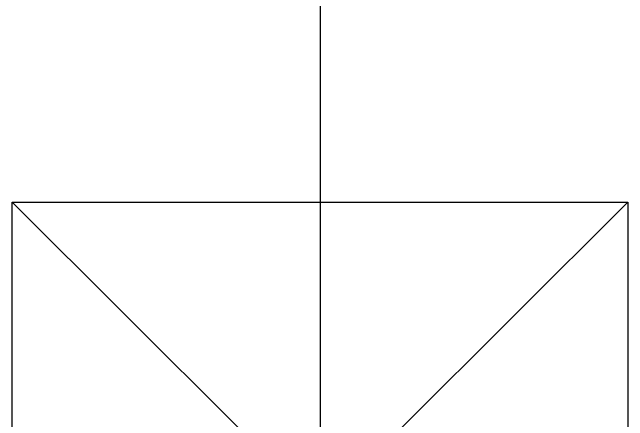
# Model space of a CAD drawing. Header units: inches. Extents: x -4597 to 93300, y -11124 to 5932.
# Drawn here: x 575 to 659, y -9363.4 to -9307.6 of the extents above; entities that cross this region are included whole.
import ezdxf

# ---------------------------------------------------------------- set-up
doc = ezdxf.new("R2010")
doc.units = ezdxf.units.IN
doc.header["$LTSCALE"] = 0.5
doc.header["$MEASUREMENT"] = 0
doc.layers.add('Toilet', color=7, linetype='Continuous', lineweight=25)

msp = doc.modelspace()

# ---------------------------------------------------------------- linework, layer by layer
msp.add_line((616.993, -8963.994), (616.993, -9553.544))
at = {"layer": 'Toilet'}
for p, q in [((605.993, -9364.541), (574.993, -9333.541)), ((627.993, -9364.541), (658.993, -9333.541))]:
    msp.add_line(p, q, dxfattribs=at)
for points in [[(574.993, -9375.541), (574.993, -9333.541), (616.993, -9333.541)], [(616.993, -9333.541), (658.993, -9333.541), (658.993, -9375.541)]]:
    msp.add_lwpolyline(points, dxfattribs=at)

doc.saveas('drawing.dxf')
